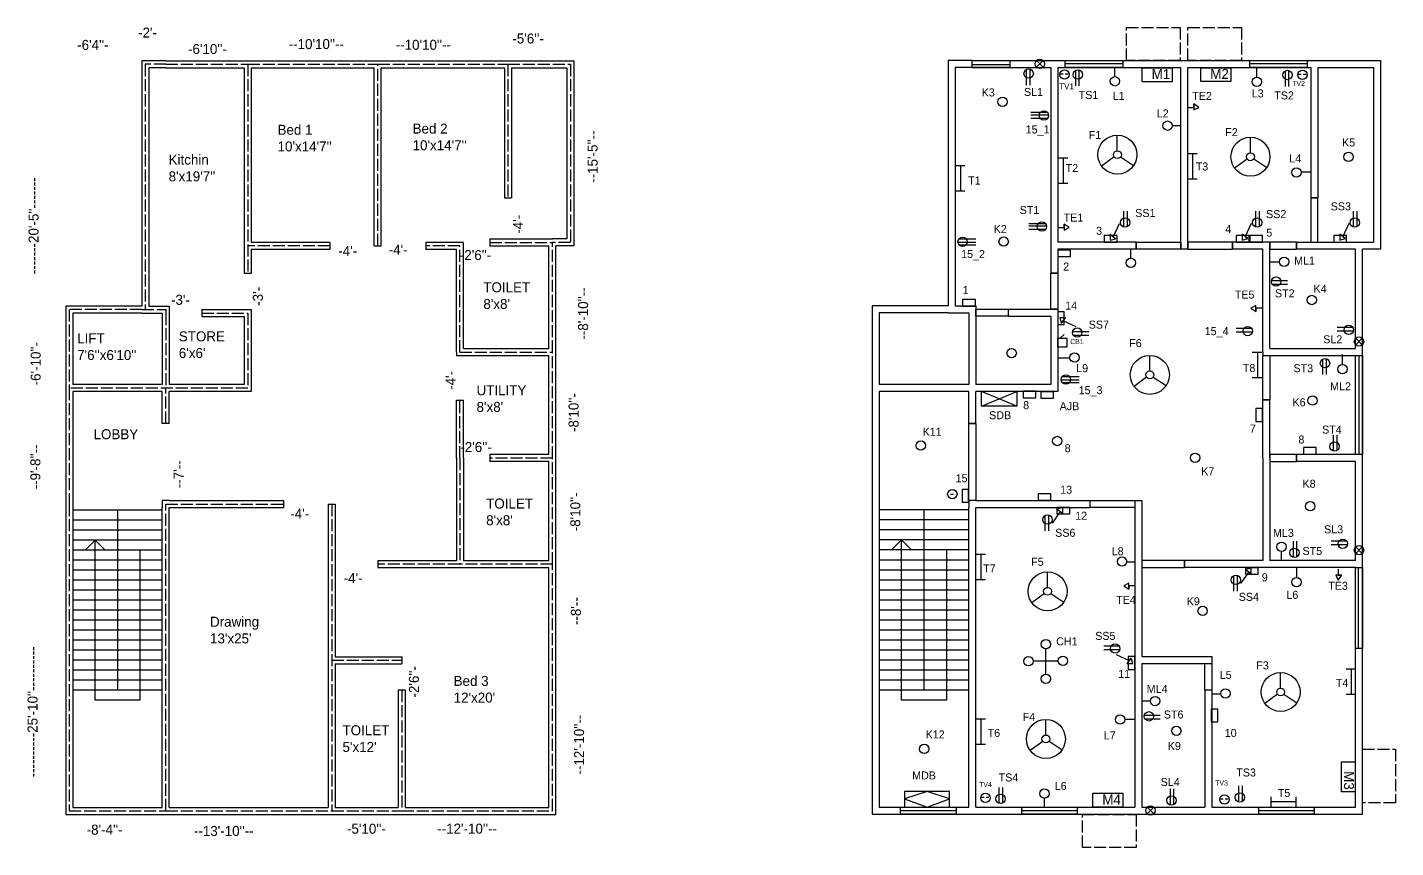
# Model space of a CAD drawing. Header units: inches. Extents: x 17 to 2693, y -1 to 827.
# Drawn here: x 17 to 1384, y 8 to 827 of the extents above; entities that cross this region are included whole.
import ezdxf

# ---------------------------------------------------------------- set-up
doc = ezdxf.new("R2010")
doc.units = ezdxf.units.IN
doc.header["$MEASUREMENT"] = 0
doc.linetypes.add('ACAD_ISO02W100', pattern=[15, 12, -3])

msp = doc.modelspace()

# ---------------------------------------------------------------- linework, layer by layer
for p, q in [((155, 793.9), (131, 793.9)), ((131, 793.9), (131, 548.9)), ((155, 793.9), (237, 793.9)), ((237, 793.9), (367, 793.9)), ((367, 793.9), (497, 793.9)), ((497, 793.9), (563, 793.9)), ((563, 793.9), (563, 608.9)), ((961.2, 794.1), (937.2, 794.1)), ((937.2, 794.1), (937.2, 549.1)), ((961.2, 794.1), (1043.2, 794.1)), ((1025.4, 787.5), (1032, 794.1)), ((1032, 787.5), (1025.4, 794.1)), ((1043.2, 794.1), (1173.2, 794.1)), ((1173.2, 794.1), (1303.2, 794.1)), ((1303.2, 794.1), (1369.2, 794.1)), ((1369.2, 794.1), (1369.4, 605.6)), ((155, 786.9), (138, 786.9)), ((138, 786.9), (138, 548.9)), ((155, 786.9), (233.5, 786.9)), ((233.5, 786.9), (233.5, 581.4)), ((240.5, 786.9), (363.5, 786.9)), ((240.5, 786.9), (240.5, 612.4)), ((363.5, 608.9), (363.5, 786.9)), ((370.5, 786.9), (493.5, 786.9)), ((370.5, 608.9), (370.5, 786.9)), ((493.5, 786.9), (493.5, 656.9)), ((500.5, 786.9), (556, 786.9)), ((500.5, 786.9), (500.5, 656.9)), ((556, 786.9), (556, 615.9)), ((961.2, 787.1), (944.2, 787.1)), ((944.2, 787.1), (944.2, 549.1)), ((961.2, 787.1), (1039.7, 787.1)), ((1015.2, 785.2), (1015.2, 769.7)), ((1018.8, 785.7), (1018.8, 769.7)), ((1039.7, 787.1), (1039.7, 581.6)), ((1046.7, 787.1), (1169.7, 787.1)), ((1046.7, 787.1), (1046.7, 612.6)), ((1049.5, 780.8), (1052.2, 780.8)), ((1054.2, 780.8), (1057.1, 780.8)), ((1064.4, 784.2), (1064.4, 768.8)), ((1067.9, 784.7), (1067.9, 768.8)), ((1103.8, 778.1), (1103.8, 786.6)), ((1169.7, 605.6), (1169.7, 787.1)), ((1176.7, 787.1), (1299.7, 787.1)), ((1176.7, 605.6), (1176.7, 787.1)), ((1245.8, 777.6), (1245.8, 786.1)), ((1273.9, 783.7), (1273.9, 768.3)), ((1277.4, 784.2), (1277.4, 768.3)), ((1287.4, 780.5), (1290.1, 780.5)), ((1292.1, 780.5), (1294.9, 780.5)), ((1299.7, 787.1), (1299.7, 657.1)), ((1306.7, 787.1), (1362.2, 787.1)), ((1306.7, 787.1), (1306.7, 657.1)), ((1362.2, 787.1), (1362.2, 612.6)), ((1019.6, 742.6), (1036.1, 742.6)), ((1037.4, 739.7), (1019.6, 739.7)), ((1176.6, 747.3), (1182.6, 747.3)), ((1182.6, 747.3), (1182.6, 750.8)), ((1182.6, 750.8), (1182.6, 744.8)), ((1187.6, 747.3), (1182.6, 750.8)), ((1182.6, 744.8), (1187.6, 747.3)), ((1036.5, 736.4), (1019.6, 736.4)), ((1161.1, 729.1), (1169.6, 729.1)), ((1106.2, 704), (1106.2, 719.6)), ((1239.2, 702), (1239.2, 717.5)), ((1103.1, 697.8), (1090.5, 688.6)), ((1109.5, 697.9), (1122.5, 689.3)), ((1185.9, 701), (1176.2, 701)), ((1181.4, 701.4), (1181.4, 675.8)), ((953.9, 689), (944.2, 689)), ((949.4, 689.3), (949.4, 663.8)), ((1056.7, 696.7), (1046.9, 696.7)), ((1052.2, 697), (1052.2, 671.5)), ((1236.1, 695.7), (1223.5, 686.6)), ((1242.6, 695.8), (1255.5, 687.2)), ((1056.7, 671.4), (1046.9, 671.4)), ((1185.9, 675.7), (1176.2, 675.7)), ((1289.9, 682.8), (1299.9, 682.8)), ((493.5, 656.9), (500.5, 656.9)), ((953.9, 663.7), (944.2, 663.7)), ((1299.7, 657.1), (1306.7, 657.1)), ((1112.8, 627.7), (1112.8, 643.6)), ((1116.4, 628.2), (1116.4, 643.6)), ((1244.8, 627.8), (1244.8, 643.8)), ((1248.4, 628.4), (1248.4, 643.8)), ((1342.3, 627.8), (1342.3, 643.8)), ((1345.9, 628.4), (1345.9, 643.8)), ((1017.6, 631.5), (1034.1, 631.5)), ((1053.1, 627.3), (1053.1, 630.8)), ((1053.1, 630.8), (1053.1, 624.8)), ((1058.1, 627.3), (1053.1, 630.8)), ((1108, 631.1), (1102, 618.1)), ((1240, 631.3), (1234, 618.3)), ((1337.5, 631.3), (1331.5, 618.3)), ((479, 615.9), (541.5, 615.9)), ((479, 615.9), (479, 608.9)), ((556, 615.9), (541.5, 615.9)), ((947.9, 616), (964.8, 616)), ((1035.5, 628.7), (1017.6, 628.7)), ((1034.5, 625.4), (1017.6, 625.4)), ((1047.1, 627.3), (1053.1, 627.3)), ((1053.1, 624.8), (1058.1, 627.3)), ((1104.5, 616.1), (1099, 620.5)), ((1099, 620.5), (1099, 614.6)), ((1099, 614.6), (1104.5, 616.1)), ((1102, 618.1), (1104.5, 616.1)), ((1236.5, 616.3), (1231, 620.7)), ((1231, 620.7), (1231, 614.8)), ((1231, 614.8), (1236.5, 616.3)), ((1234, 618.3), (1236.5, 616.3)), ((1334, 616.3), (1328.5, 620.7)), ((1328.5, 620.7), (1328.5, 614.8)), ((1328.5, 614.8), (1334, 616.3)), ((1331.5, 618.3), (1334, 616.3)), ((319, 612.4), (240.5, 612.4)), ((240.5, 605.4), (240.5, 581.4)), ((319, 605.4), (240.5, 605.4)), ((319, 612.4), (319, 605.4)), ((363.5, 608.9), (370.5, 608.9)), ((449, 612.4), (415, 612.4)), ((415, 612.4), (415, 605.4)), ((445.5, 605.4), (415, 605.4)), ((445.5, 502.9), (445.5, 605.4)), ((452.5, 612.4), (449, 612.4)), ((452.5, 608.9), (452.5, 612.4)), ((452.5, 506.4), (452.5, 608.9)), ((479, 608.9), (538, 608.9)), ((538, 506.4), (538, 608.9)), ((541.5, 608.9), (541.5, 612.4)), ((545, 502.9), (545, 608.9)), ((563, 608.9), (545, 608.9)), ((946.9, 612.7), (964.8, 612.7)), ((964.8, 609.8), (948.3, 609.8)), ((1125.2, 612.6), (1046.7, 612.6)), ((1046.7, 605.6), (1046.7, 581.6)), ((1125.2, 605.6), (1046.7, 605.6)), ((1119.6, 596.8), (1119.6, 605.3)), ((1125.2, 612.6), (1125.2, 605.6)), ((1176.7, 605.6), (1169.7, 605.6)), ((1255.2, 612.6), (1221.2, 612.6)), ((1221.2, 612.6), (1221.2, 605.6)), ((1251.7, 605.6), (1221.2, 605.6)), ((1251.7, 503.1), (1251.7, 605.6)), ((1258.7, 612.6), (1255.2, 612.6)), ((1258.7, 609.1), (1258.7, 612.6)), ((1258.7, 506.6), (1258.7, 609.1)), ((1285.2, 612.6), (1362.2, 612.6)), ((1285.2, 612.6), (1285.2, 605.6)), ((1344.2, 605.6), (1285.2, 605.6)), ((1344.2, 506.6), (1344.2, 605.6)), ((1351.2, 503.1), (1351.2, 605.6)), ((1369.4, 605.6), (1351.2, 605.6)), ((1268.1, 592.8), (1259.1, 592.8)), ((240.5, 581.4), (233.5, 581.4)), ((1046.7, 581.6), (1039.7, 581.6)), ((1260.3, 574.4), (1276.3, 574.4)), ((1260.9, 570.8), (1276.3, 570.8)), ((131, 548.9), (55, 548.9)), ((55, 548.9), (55, 466.9)), ((138, 548.9), (155, 548.9)), ((155, 548.9), (158.5, 548.9)), ((158.5, 548.9), (158.5, 541.9)), ((937.2, 549.1), (861.2, 549.1)), ((861.2, 549.1), (861.2, 467.1)), ((944.2, 549.1), (961.2, 549.1)), ((961.2, 549.1), (964.7, 549.1)), ((964.7, 549.1), (964.7, 542.1)), ((1244.6, 549.3), (1239.6, 546.8)), ((1244.6, 543.3), (1244.6, 549.3)), ((131, 541.9), (62, 541.9)), ((62, 541.9), (62, 470.4)), ((131, 541.9), (151.5, 541.9)), ((151.5, 541.9), (151.5, 470.4)), ((155, 545.4), (155, 541.9)), ((158.5, 541.9), (158.5, 470.4)), ((191, 545.4), (237, 545.4)), ((191, 545.4), (191, 538.4)), ((191, 538.4), (233.5, 538.4)), ((233.5, 538.4), (233.5, 470.4)), ((237, 545.4), (240.5, 545.4)), ((240.5, 545.4), (240.5, 466.9)), ((937.2, 542.1), (868.2, 542.1)), ((868.2, 542.1), (868.2, 470.6)), ((937.2, 542.1), (957.7, 542.1)), ((957.7, 542.1), (957.7, 470.6)), ((964.7, 542.1), (964.7, 470.6)), ((997.2, 545.6), (1043.2, 545.6)), ((997.2, 545.6), (997.2, 538.6)), ((997.2, 538.6), (1039.7, 538.6)), ((1039.7, 538.6), (1039.7, 470.6)), ((1043.2, 545.6), (1046.7, 545.6)), ((1046.7, 545.6), (1046.7, 467.1)), ((1054.5, 537.2), (1048.6, 537.2)), ((1048.6, 537.2), (1050.1, 531.7)), ((1050.1, 531.7), (1054.5, 537.2)), ((1052.1, 534.2), (1050.1, 531.7)), ((1065.1, 528.2), (1052.1, 534.2)), ((1239.6, 546.8), (1244.6, 543.3)), ((1250.6, 546.8), (1244.6, 546.8)), ((1244.6, 546.8), (1244.6, 543.3)), ((1049.1, 516.8), (1053.1, 520.3)), ((1061.6, 523.4), (1077.6, 523.4)), ((1062.2, 519.8), (1077.6, 519.8)), ((1240.6, 526.4), (1225.1, 526.4)), ((1241.1, 522.8), (1225.1, 522.8)), ((1341.5, 527.4), (1326.1, 527.4)), ((1342.1, 523.8), (1326.1, 523.8)), ((452.5, 506.4), (538, 506.4)), ((1258.7, 506.6), (1344.2, 506.6)), ((1344.5, 510.1), (1351.1, 516.7)), ((1351.1, 510.1), (1344.5, 516.7)), ((445.5, 502.9), (445.5, 499.4)), ((445.5, 499.4), (449, 499.4)), ((449, 499.4), (538, 499.4)), ((538, 400.4), (538, 499.4)), ((545, 396.9), (545, 502.9)), ((1059.1, 496.9), (1046.6, 496.9)), ((1138.6, 484), (1138.6, 499.5)), ((1250.8, 502.4), (1241.1, 502.4)), ((1246.3, 502.7), (1246.3, 477.2)), ((1251.7, 503.1), (1251.7, 499.6)), ((1251.7, 499.6), (1255.2, 499.6)), ((1255.2, 499.6), (1344.2, 499.6)), ((1311.4, 495.7), (1311.4, 480.3)), ((1314.9, 496.2), (1314.9, 480.3)), ((1331.2, 490.3), (1331.2, 500.4)), ((1344.2, 400.6), (1344.2, 499.6)), ((1347.6, 499.6), (1347.6, 400.6)), ((1351.2, 397.1), (1351.2, 503.1)), ((55, 466.9), (55, 350.9)), ((151.5, 470.4), (62, 470.4)), ((233.5, 470.4), (158.5, 470.4)), ((240.5, 466.9), (240.5, 463.4)), ((861.2, 467.1), (861.2, 351.1)), ((957.7, 470.6), (868.2, 470.6)), ((1039.7, 470.6), (964.7, 470.6)), ((1046.7, 467.1), (1046.7, 463.6)), ((1050.2, 475), (1068, 475)), ((1051.1, 478.3), (1068, 478.3)), ((1068, 472.1), (1051.5, 472.1)), ((1135.5, 477.7), (1122.9, 468.6)), ((1142, 477.9), (1155, 469.3)), ((1250.8, 477.1), (1241.1, 477.1)), ((62, 463.4), (62, 350.9)), ((151.5, 463.4), (62, 463.4)), ((151.5, 431.4), (151.5, 463.4)), ((237, 463.4), (158.5, 463.4)), ((158.5, 431.4), (158.5, 463.4)), ((240.5, 463.4), (237, 463.4)), ((445.5, 396.9), (445.5, 454.9)), ((445.5, 454.9), (452.5, 454.9)), ((452.5, 396.9), (452.5, 454.9)), ((868.2, 463.6), (868.2, 351.1)), ((957.7, 463.6), (868.2, 463.6)), ((957.7, 431.6), (957.7, 463.6)), ((1043.2, 463.6), (964.7, 463.6)), ((964.7, 431.6), (964.7, 463.6)), ((970.6, 448.8), (1005.6, 463.6)), ((1005.6, 448.8), (970.6, 463.6)), ((1046.7, 463.6), (1043.2, 463.6)), ((1251.7, 397.1), (1251.7, 455.1)), ((1251.7, 455.1), (1258.7, 455.1)), ((1258.7, 397.1), (1258.7, 455.1)), ((158.5, 431.4), (151.5, 431.4)), ((964.7, 431.6), (957.7, 431.6)), ((1322.2, 403.9), (1322.2, 419.9)), ((1325.8, 404.5), (1325.8, 419.9)), ((445.5, 396.9), (445.5, 294.4)), ((452.5, 396.9), (452.5, 294.4)), ((538, 400.4), (479, 400.4)), ((479, 400.4), (479, 393.4)), ((545, 290.9), (545, 396.9)), ((1251.7, 397.1), (1251.7, 294.6)), ((1258.7, 397.1), (1258.7, 294.6)), ((1344.2, 400.6), (1285.2, 400.6)), ((1285.2, 400.6), (1285.2, 393.6)), ((1351.2, 291.1), (1351.2, 397.1)), ((538, 393.4), (479, 393.4)), ((538, 294.4), (538, 393.4)), ((1344.2, 393.6), (1285.2, 393.6)), ((1344.2, 294.6), (1344.2, 393.6)), ((939.6, 360.8), (942.6, 360.8)), ((55, 350.9), (55, 40.9)), ((62, 350.9), (62, 47.9)), ((151.5, 344.9), (62, 344.9)), ((106.7, 344.9), (106.7, 164.9)), ((158.5, 354.4), (151.5, 354.4)), ((151.5, 354.4), (151.5, 347.4)), ((151.5, 47.9), (151.5, 347.4)), ((151.5, 164.9), (151.5, 347.4)), ((158.5, 354.4), (273, 354.4)), ((158.5, 47.9), (158.5, 347.4)), ((158.5, 347.4), (273, 347.4)), ((273, 347.4), (273, 354.4)), ((317.5, 350.9), (317.5, 47.9)), ((317.5, 350.9), (324.5, 350.9)), ((324.5, 350.9), (324.5, 198.4)), ((861.2, 351.1), (861.2, 41.1)), ((868.2, 351.1), (868.2, 48.1)), ((957.7, 345.1), (868.2, 345.1)), ((912.9, 345.1), (912.9, 165.1)), ((964.7, 354.6), (957.7, 354.6)), ((957.7, 354.6), (957.7, 347.6)), ((957.7, 48.1), (957.7, 347.6)), ((957.7, 165.1), (957.7, 347.6)), ((964.7, 354.6), (1079.2, 354.6)), ((964.7, 48.1), (964.7, 347.6)), ((964.7, 347.6), (1079.2, 347.6)), ((1049, 343.7), (1041, 331.8)), ((1051.7, 347.4), (1046.2, 345.9)), ((1046.2, 345.9), (1051.7, 341.5)), ((1051.7, 341.5), (1051.7, 347.4)), ((1079.2, 347.6), (1079.2, 354.6)), ((1123.7, 354.6), (1123.7, 48.1)), ((1123.7, 354.6), (1130.7, 354.6)), ((1130.7, 354.6), (1130.7, 198.6)), ((151.5, 334.9), (62, 334.9)), ((957.7, 335.1), (868.2, 335.1)), ((1033.9, 339.5), (1033.9, 324.1)), ((1037.5, 340), (1037.5, 324.1)), ((151.5, 324.9), (62, 324.9)), ((151.5, 314.9), (62, 314.9)), ((84.4, 314.9), (74.4, 304.9)), ((84.4, 304.9), (84.4, 314.9)), ((84.4, 314.9), (94.5, 304.9)), ((957.7, 325.1), (868.2, 325.1)), ((957.7, 315.1), (868.2, 315.1)), ((890.5, 315.1), (880.5, 305.1)), ((890.5, 305.1), (890.5, 315.1)), ((890.5, 315.1), (900.6, 305.1)), ((151.5, 304.9), (62, 304.9)), ((84.4, 154.9), (84.4, 304.9)), ((129.1, 304.9), (129.1, 154.9)), ((957.7, 305.1), (868.2, 305.1)), ((890.5, 155.1), (890.5, 305.1)), ((935.3, 305.1), (935.3, 155.1)), ((1270.1, 303.9), (1270.1, 294.7)), ((1282.2, 297.9), (1282.2, 313.9)), ((1285.8, 298.5), (1285.8, 313.9)), ((1335.6, 313.9), (1320.1, 313.9)), ((1336.1, 310.3), (1320.1, 310.3)), ((1344.5, 301.6), (1351.1, 308.2)), ((1351.1, 301.6), (1344.5, 308.2)), ((151.5, 294.9), (62, 294.9)), ((445.5, 294.4), (367, 294.4)), ((367, 294.4), (367, 287.4)), ((449, 287.4), (367, 287.4)), ((538, 287.4), (449, 287.4)), ((538, 294.4), (452.5, 294.4)), ((538, 194.9), (538, 287.4)), ((545, 194.9), (545, 290.9)), ((957.7, 295.1), (868.2, 295.1)), ((974.3, 300.5), (964.6, 300.5)), ((969.8, 300.9), (969.8, 275.3)), ((1115.6, 293.3), (1123.6, 293.3)), ((1251.7, 294.6), (1173.2, 294.6)), ((1173.2, 294.6), (1173.2, 287.6)), ((1255.2, 287.6), (1173.2, 287.6)), ((1344.2, 287.6), (1255.2, 287.6)), ((1344.2, 294.6), (1258.7, 294.6)), ((1285.5, 277.5), (1285.5, 287.6)), ((1344.2, 195.1), (1344.2, 287.6)), ((1351.2, 195.1), (1351.2, 291.1)), ((151.5, 284.9), (62, 284.9)), ((151.5, 274.9), (62, 274.9)), ((957.7, 285.1), (868.2, 285.1)), ((957.7, 275.1), (868.2, 275.1)), ((974.3, 275.3), (964.6, 275.3)), ((1036.4, 267.7), (1036.4, 283.3)), ((1222.4, 279.2), (1222.4, 263.8)), ((1225.9, 279.7), (1225.9, 263.8)), ((1237.5, 283.4), (1229.4, 271.5)), ((1240.1, 287.1), (1234.6, 285.6)), ((1234.6, 285.6), (1240.1, 281.2)), ((1240.1, 281.2), (1240.1, 287.1)), ((1330.6, 279.8), (1324.6, 279.8)), ((1324.6, 279.8), (1327.1, 274.8)), ((1327.1, 285.8), (1327.1, 279.8)), ((1327.1, 279.8), (1330.6, 279.8)), ((1327.1, 274.8), (1330.6, 279.8)), ((151.5, 264.9), (62, 264.9)), ((957.7, 265.1), (868.2, 265.1)), ((1033.3, 261.5), (1020.7, 252.4)), ((1039.8, 261.6), (1052.7, 253)), ((1117.6, 271.8), (1112.6, 269.3)), ((1112.6, 269.3), (1117.6, 265.8)), ((1117.6, 265.8), (1117.6, 271.8)), ((1123.6, 269.3), (1117.6, 269.3)), ((1117.6, 269.3), (1117.6, 265.8)), ((151.5, 254.9), (62, 254.9)), ((957.7, 255.1), (868.2, 255.1)), ((151.5, 244.9), (62, 244.9)), ((151.5, 234.9), (62, 234.9)), ((957.7, 245.1), (868.2, 245.1)), ((957.7, 235.1), (868.2, 235.1)), ((151.5, 224.9), (62, 224.9)), ((957.7, 225.1), (868.2, 225.1)), ((151.5, 214.9), (62, 214.9)), ((957.7, 215.1), (868.2, 215.1)), ((1034.7, 181.3), (1034.7, 206.3)), ((1108.1, 209), (1092.7, 209)), ((1108.6, 205.5), (1092.7, 205.5)), ((151.5, 204.9), (62, 204.9)), ((151.5, 194.9), (62, 194.9)), ((324.5, 198.4), (391, 198.4)), ((391, 198.4), (391, 191.4)), ((538, 47.9), (538, 194.9)), ((545, 40.9), (545, 194.9)), ((957.7, 205.1), (868.2, 205.1)), ((957.7, 195.1), (868.2, 195.1)), ((1047.2, 193.9), (1022.2, 193.9)), ((1105.2, 200.6), (1118.2, 194.6)), ((1120.2, 197.1), (1115.8, 191.6)), ((1115.8, 191.6), (1121.7, 191.6)), ((1118.2, 194.6), (1120.2, 197.1)), ((1121.7, 191.6), (1120.2, 197.1)), ((1130.7, 198.6), (1200.7, 198.6)), ((1130.7, 191.6), (1130.7, 48.1)), ((1130.7, 191.6), (1200.7, 191.6)), ((1200.7, 198.6), (1200.7, 191.6)), ((1344.2, 48.1), (1344.2, 195.1)), ((1351.2, 41.1), (1351.2, 195.1)), ((151.5, 184.9), (62, 184.9)), ((324.5, 191.4), (324.5, 47.9)), ((324.5, 191.4), (391, 191.4)), ((957.7, 185.1), (868.2, 185.1)), ((1269.4, 167.2), (1269.4, 182.7)), ((1344.5, 186.1), (1334.8, 186.1)), ((1340, 186.4), (1340, 160.9)), ((151.5, 174.9), (62, 174.9)), ((151.5, 164.9), (62, 164.9)), ((387.5, 164.9), (387.5, 47.9)), ((394.5, 164.9), (387.5, 164.9)), ((394.5, 164.9), (394.5, 47.9)), ((957.7, 175.1), (868.2, 175.1)), ((957.7, 165.1), (868.2, 165.1)), ((1193.7, 165.1), (1193.7, 48.1)), ((1200.7, 165.1), (1193.7, 165.1)), ((1200.7, 165.1), (1200.7, 48.1)), ((129.1, 154.9), (84.4, 154.9)), ((935.3, 155.1), (890.5, 155.1)), ((1139.4, 154), (1130.8, 154)), ((1209.6, 161.1), (1200.7, 161.1)), ((1266.3, 160.9), (1253.7, 151.8)), ((1272.7, 161), (1285.7, 152.4)), ((1344.5, 160.8), (1334.8, 160.8)), ((1133.3, 140), (1149.2, 140)), ((974.3, 136.1), (964.6, 136.1)), ((969.8, 136.4), (969.8, 110.9)), ((1034.7, 120.2), (1034.7, 135.7)), ((1113.6, 135.9), (1123.6, 135.9)), ((1133.8, 136.5), (1149.2, 136.5)), ((974.3, 110.8), (964.6, 110.8)), ((1031.6, 113.9), (1019, 104.8)), ((1038.1, 114.1), (1051.1, 105.5)), ((1227.7, 53.4), (1227.7, 69.4)), ((1231.3, 54), (1231.3, 69.4)), ((916.1, 63.8), (893.6, 56.3)), ((893.6, 56.3), (916.1, 48.1)), ((938.6, 56.3), (916.1, 63.8)), ((916.1, 48.1), (938.6, 56.3)), ((970.4, 58), (973.1, 58)), ((975.1, 58), (977.9, 58)), ((988.2, 51.9), (988.2, 67.9)), ((991.8, 52.5), (991.8, 67.9)), ((1033.2, 57.1), (1033.2, 48)), ((1159.2, 50.4), (1159.2, 66.4)), ((1162.8, 51), (1162.8, 66.4)), ((1209.4, 56.5), (1212.1, 56.5)), ((1214.1, 56.5), (1216.9, 56.5)), ((1259.6, 58.3), (1259.6, 48.6)), ((1284.8, 58.3), (1284.8, 48.6)), ((62, 47.9), (151.5, 47.9)), ((158.5, 47.9), (317.5, 47.9)), ((324.5, 47.9), (387.5, 47.9)), ((394.5, 47.9), (538, 47.9)), ((861.2, 41.1), (961.2, 41.1)), ((868.2, 48.1), (957.7, 48.1)), ((961.2, 41.1), (1127.2, 41.1)), ((964.7, 48.1), (1123.7, 48.1)), ((1127.2, 41.1), (1197.2, 41.1)), ((1130.7, 48.1), (1193.7, 48.1)), ((1136, 41.6), (1142.6, 48.2)), ((1142.6, 41.6), (1136, 48.2)), ((1197.2, 41.1), (1351.2, 41.1)), ((1200.7, 48.1), (1344.2, 48.1)), ((1259.2, 53.8), (1284.8, 53.8)), ((55, 40.9), (155, 40.9)), ((155, 40.9), (321, 40.9)), ((321, 40.9), (391, 40.9)), ((391, 40.9), (545, 40.9))]:
    msp.add_line(p, q)
at = {"linetype": 'ACAD_ISO02W100'}
for p, q in [((155, 790.4), (134.5, 790.4)), ((134.5, 790.4), (134.5, 545.4)), ((155, 790.4), (237, 790.4)), ((237, 790.4), (367, 790.4)), ((237, 790.4), (237, 581.4)), ((367, 790.4), (497, 790.4)), ((367, 608.9), (367, 790.4)), ((497, 790.4), (559.5, 790.4)), ((497, 790.4), (497, 656.9)), ((559.5, 790.4), (559.5, 612.4)), ((319, 608.9), (237, 608.9)), ((449, 608.9), (415, 608.9)), ((449, 502.9), (449, 608.9)), ((479, 612.4), (541.5, 612.4)), ((559.5, 612.4), (541.5, 612.4)), ((541.5, 502.9), (541.5, 608.9)), ((131, 545.4), (58.5, 545.4)), ((58.5, 545.4), (58.5, 466.9)), ((131, 545.4), (155, 545.4)), ((155, 541.9), (155, 466.9)), ((191, 541.9), (237, 541.9)), ((237, 541.9), (237, 466.9)), ((449, 502.9), (541.5, 502.9)), ((541.5, 396.9), (541.5, 502.9)), ((58.5, 466.9), (58.5, 350.9)), ((237, 466.9), (58.5, 466.9)), ((155, 431.4), (155, 466.9)), ((449, 396.9), (449, 454.9)), ((449, 396.9), (449, 290.9)), ((541.5, 396.9), (479, 396.9)), ((541.5, 290.9), (541.5, 396.9)), ((58.5, 350.9), (58.5, 44.4)), ((155, 44.4), (155, 350.9)), ((155, 350.9), (273, 350.9)), ((321, 350.9), (321, 44.4)), ((449, 290.9), (367, 290.9)), ((541.5, 290.9), (449, 290.9)), ((541.5, 194.9), (541.5, 290.9)), ((321, 194.9), (391, 194.9)), ((541.5, 44.4), (541.5, 194.9)), ((391, 164.9), (391, 44.4)), ((58.5, 44.4), (155, 44.4)), ((155, 44.4), (321, 44.4)), ((321, 44.4), (391, 44.4)), ((391, 44.4), (541.5, 44.4))]:
    msp.add_line(p, q, dxfattribs=at)
at = {"color": 3}
for p, q in [((961.2, 790.2), (998.9, 790.2)), ((1111.6, 790.8), (1054.2, 790.8)), ((1296, 790.8), (1238.6, 790.8)), ((1347.1, 287.6), (1347.1, 206.8)), ((889.6, 44.8), (945.1, 44.8)), ((1010.6, 44.8), (1066.1, 44.8)), ((1247.6, 44.8), (1303.1, 44.8))]:
    msp.add_line(p, q, dxfattribs=at)
at = {"linetype": 'ACAD_ISO02W100'}
for points in [[(1168.9, 794.1), (1115.3, 794.1), (1115.3, 827.3), (1168.9, 827.3)], [(1230.3, 794.1), (1176.7, 794.1), (1176.7, 827.3), (1230.3, 827.3)], [(1384.4, 106.1), (1384.4, 52.4), (1351.2, 52.4), (1351.2, 106.1)], [(1124.9, 7.7), (1071.3, 7.7), (1071.3, 40.9), (1124.9, 40.9)]]:
    msp.add_lwpolyline(points, close=True, dxfattribs=at)
at = {"color": 3}
for points in [[(961.2, 794.1), (998.9, 794.1), (998.9, 787.1), (961.2, 787.1)], [(1054.2, 794.1), (1111.6, 794.1), (1111.6, 787.1), (1054.2, 787.1)], [(1238.6, 794.1), (1296, 794.1), (1296, 787.1), (1238.6, 787.1)], [(1344.2, 287.6), (1351.2, 287.6), (1351.2, 206.8), (1344.2, 206.8)], [(889.6, 48.1), (945.1, 48.1), (945.1, 41.1), (889.6, 41.1)], [(1010.6, 48.1), (1066.1, 48.1), (1066.1, 41.1), (1010.6, 41.1)], [(1247.6, 48.1), (1303.1, 48.1), (1303.1, 41.1), (1247.6, 41.1)]]:
    msp.add_lwpolyline(points, close=True, dxfattribs=at)
for points in [[(1131.1, 786.9), (1161, 786.9), (1161, 773), (1131.1, 773)], [(1189.6, 787), (1219.6, 787), (1219.6, 773.2), (1189.6, 773.2)], [(1046.6, 530.3), (1053.1, 530.3), (1053.1, 543.1), (1046.6, 543.1)], [(1046.6, 516.8), (1055.6, 516.8), (1055.6, 507.8), (1046.6, 507.8)], [(1344.2, 499.6), (1351.2, 499.6), (1351.2, 400.6), (1344.2, 400.6)], [(970.6, 463.8), (1005.6, 463.8), (1005.6, 448.8), (970.6, 448.8)], [(1344.1, 93.5), (1344.1, 63.6), (1330.2, 63.6), (1330.2, 93.5)], [(893.6, 48.1), (938.6, 48.1), (938.6, 63.8), (893.6, 63.8)], [(1081.8, 62), (1111.7, 62), (1111.7, 48.2), (1081.8, 48.2)]]:
    msp.add_lwpolyline(points, close=True)
at = {"color": 56}
for points in [[(1306.7, 657.1), (1299.7, 657.1), (1299.7, 612.6), (1306.7, 612.6)], [(1125.2, 612.6), (1169.7, 612.6), (1169.7, 605.6), (1125.2, 605.6)], [(1221.2, 612.6), (1176.7, 612.6), (1176.7, 605.6), (1221.2, 605.6)], [(1285.2, 612.6), (1258.7, 612.6), (1258.7, 605.6), (1285.2, 605.6)], [(1039.7, 581.6), (1046.7, 581.6), (1046.7, 545.6), (1039.7, 545.6)], [(997.2, 538.6), (964.7, 538.6), (964.7, 545.6), (997.2, 545.6)], [(1251.7, 499.6), (1258.7, 499.6), (1258.7, 455.1), (1251.7, 455.1)], [(1012.1, 463.8), (1012.1, 457.3), (1024.9, 457.3), (1024.9, 463.8)], [(957.7, 431.6), (964.7, 431.6), (964.7, 354.6), (957.7, 354.6)], [(1285.2, 400.6), (1258.7, 400.6), (1258.7, 393.6), (1285.2, 393.6)], [(1079.2, 354.6), (1123.7, 354.6), (1123.7, 347.6), (1079.2, 347.6)], [(1173.2, 294.6), (1130.7, 294.6), (1130.7, 287.6), (1173.2, 287.6)], [(1200.7, 165.1), (1193.7, 165.1), (1193.7, 191.6), (1200.7, 191.6)]]:
    msp.add_lwpolyline(points, close=True, dxfattribs=at)
at = {"color": 252}
for points in [[(1105.9, 612.6), (1105.9, 619.2), (1093.1, 619.2), (1093.1, 612.6)], [(1237.9, 612.8), (1237.9, 619.3), (1225.1, 619.3), (1225.1, 612.8)], [(1251.4, 612.8), (1251.4, 619.3), (1238.6, 619.3), (1238.6, 612.8)], [(1335.4, 612.8), (1335.4, 619.3), (1322.6, 619.3), (1322.6, 612.8)], [(1046.6, 604.8), (1046.6, 598.3), (1059.4, 598.3), (1059.4, 604.8)], [(951.6, 555.3), (951.6, 548.8), (964.4, 548.8), (964.4, 555.3)], [(1244.7, 433.6), (1251.2, 433.6), (1251.2, 446.4), (1244.7, 446.4)], [(1305.1, 401), (1305.1, 407.6), (1292.3, 407.6), (1292.3, 401)], [(951, 352.8), (957.5, 352.8), (957.5, 365.6), (951, 365.6)], [(1027.1, 361.3), (1027.1, 354.8), (1039.9, 354.8), (1039.9, 361.3)], [(1045.8, 347.7), (1045.8, 341.2), (1058.6, 341.2), (1058.6, 347.7)], [(1234.2, 287.4), (1234.2, 280.9), (1247, 280.9), (1247, 287.4)], [(1123.7, 198.6), (1117.1, 198.6), (1117.1, 185.8), (1123.7, 185.8)], [(1200.1, 133.3), (1206.7, 133.3), (1206.7, 146.1), (1200.1, 146.1)]]:
    msp.add_lwpolyline(points, close=True, dxfattribs=at)
at = {"color": 4}
msp.add_lwpolyline([(1029.6, 463.3), (1029.6, 456.8), (1042.4, 456.8), (1042.4, 463.3)], close=True, dxfattribs=at)
for centre, radius in [((1028.7, 790.8), 4.68), ((1017.6, 781.2), 4.68), ((1053.4, 780.2), 4.68), ((1066.8, 780.2), 4.68), ((1276.3, 779.7), 4.68), ((1291.3, 779.9), 4.68), ((1103.8, 773.4), 4.68), ((1245.8, 772.9), 4.68), ((991.5, 753), 4.68), ((1032.8, 739.3), 4.68), ((1156.4, 729.1), 4.68), ((1106.3, 700.1), 19.5), ((1239.3, 698), 19.5), ((1106.3, 700.1), 3.93), ((1239.3, 698), 3.93), ((1337.3, 697.9), 4.68), ((1285.3, 682.4), 4.68), ((1030.8, 628.2), 4.68), ((1114, 632.2), 4.68), ((1246, 632.3), 4.68), ((1343.5, 632.3), 4.68), ((951.6, 613.1), 4.68), ((992.6, 613.3), 4.68), ((1119.6, 592.1), 4.68), ((1272.9, 593.1), 4.68), ((1264.9, 573.3), 4.68), ((1300.6, 554.9), 4.68), ((1066.2, 522.3), 4.68), ((1236.6, 523.9), 4.68), ((1337.5, 525), 4.68), ((1000.6, 501.9), 4.68), ((1347.8, 513.4), 4.68), ((1063.5, 497.4), 4.68), ((1138.7, 480.1), 19.5), ((1313.8, 491.7), 4.68), ((1054.8, 475.4), 4.68), ((1138.7, 480.1), 3.93), ((1331.2, 485.8), 4.68), ((1301.3, 454.4), 4.68), ((909.7, 409.4), 4.68), ((1046.1, 414), 4.68), ((1323.3, 408.4), 4.68), ((1183.9, 397.3), 4.68), ((941.3, 360.9), 4.68), ((1299.1, 348.8), 4.68), ((1036.3, 335.5), 4.68), ((1331.6, 311.4), 4.68), ((1270.4, 308.3), 4.68), ((1283.3, 302.4), 4.68), ((1347.8, 304.9), 4.68), ((1110.9, 293.5), 4.68), ((1036.5, 263.8), 19.5), ((1224.8, 275.2), 4.68), ((1285.4, 273.1), 4.68), ((1036.5, 263.8), 3.93), ((1191.5, 244.3), 4.68), ((1034.8, 210.9), 4.68), ((1104.1, 206.6), 4.68), ((1017.3, 193.9), 4.68), ((1051.8, 194.4), 4.68), ((1034.8, 176.4), 4.68), ((1269.5, 163.2), 19.5), ((1214.2, 161.8), 4.68), ((1269.5, 163.2), 3.93), ((1143.9, 154.2), 4.68), ((1109, 135.6), 4.68), ((1137.8, 138.9), 4.68), ((1034.8, 116.3), 19.5), ((1165.2, 124.4), 4.68), ((913.2, 106.3), 4.68), ((1034.8, 116.3), 3.93), ((974.3, 57.4), 4.68), ((989.3, 56.4), 4.68), ((1033.3, 61.7), 4.68), ((1160.3, 54.9), 4.68), ((1213.3, 55.9), 4.68), ((1228.8, 57.9), 4.68), ((1139.3, 44.9), 4.68)]:
    msp.add_circle(centre, radius)

# ---------------------------------------------------------------- texts
at = {"char_height": 10, "attachment_point": 1}
for s, insert in [("-2'-", (127.4, 827.1)), ("-5'6''-", (501.5, 821.2)), ("-6'4''-", (66.5, 814.8)), ("-6'10''-", (177.3, 810.7)), ("--10'10''--", (277.9, 815.6)), ("--10'10''--", (384.9, 814.9)), ("-4'-", (327.5, 609)), ("-4'-", (377.9, 610.1)), ("-2'6''-", (449, 604.8)), ("-3'-", (160.3, 560.1)), ("-2'6''-", (449.5, 413)), ("-4'-", (279.5, 346.4)), ("-4'-", (332.9, 282)), ("-8'-4''-", (76, 30.7)), ("--13'-10''--", (183.2, 29.4)), ("-5'10''-", (336.2, 31.6)), ("--12'-10''--", (426.4, 31.7))]:
    msp.add_mtext(s, dxfattribs=dict(at, insert=insert))
at = {"color": 3, "width": 1.8, "attachment_point": 1}
for s, insert, char_height in [('M1', (1140.5, 785.6), 10), ('M2', (1199.1, 785.8), 10), ('15_1', (1014.6, 729.3), 8), ('15_2', (950.1, 604.8), 8), ('15_4', (1193.6, 527.8), 8)]:
    msp.add_mtext(s, dxfattribs=dict(at, insert=insert, char_height=char_height))
at = {"attachment_point": 1}
for s, insert, char_height, width in [('K3', (970.6, 766.3), 8, 1.8), ('SL1', (1012.9, 766.8), 8, 1.8), ('TS1', (1067.6, 763.8), 8, 1.8), ('L1', (1101.6, 762.8), 8, 1.8), ('TE2', (1181.1, 762.8), 8, 1.8), ('L3', (1240.6, 765.3), 8, 1.8), ('TS2', (1263.1, 763.3), 8, 1.8), ('L2', (1145.6, 745.3), 8, 1.8), ("Bed 1\\P10'x14'7''", (266.8, 730), 10, 59.816), ("Bed 2\\P10'x14'7''", (401.8, 731.2), 10, 59.816), ('F2', (1214.1, 726.6), 8, 1.8), ('F1', (1077.6, 723.8), 8, 1.8), ('K5', (1330.8, 716.3), 8, 1.8), ("Kitchin\\P8'x19'7''", (157.9, 700.1), 10, 40.533), ('L4', (1278.1, 700.3), 8, 1.8), ('T2', (1054.6, 690.8), 8, 1.8), ('T3', (1184.6, 692.3), 8, 1.8), ('T1', (957.1, 678.3), 8, 1.8), ('ST1', (1008.6, 648.8), 8, 1.8), ('SS1', (1124.1, 645.8), 8, 1.8), ('SS2', (1254.9, 644.7), 8, 1.8), ('SS3', (1319.5, 652.5), 8, 1.8), ('K2', (982.6, 629.8), 8, 1.8), ('TE1', (1052.6, 641.3), 8, 1.8), ('5', (1255.1, 626.2), 8, 1.8), ('ML1', (1282.9, 598.2), 8, 1.8), ("TOILET\\P8'x8'", (472.5, 572.6), 10, 40.533), ('TE5', (1223.6, 564.3), 8, 1.8), ('ST2', (1263.8, 565.6), 8, 1.8), ('K4', (1302.4, 570.2), 8, 1.8), ('{\\C1;14}', (1054.1, 553.3), 8, 1.8), ('SS7', (1077.6, 534.3), 8, 1.8), ("LIFT\\P7'6''x6'10''", (66.5, 521.6), 10, 40.533), ("STORE\\P6'x6'", (168.1, 523.6), 10, 40.533), ('{\\C4;CB1}', (1059.1, 515.8), 5, 1.8), ('F6', (1118.1, 515.8), 8, 1.8), ('SL2', (1312, 519.6), 8, 1.8), ('L9', (1065.1, 490.8), 8, 1.8), ('T8', (1231.7, 491), 8, 1.8), ('ST3', (1282.3, 490.7), 8, 1.8), ("UTILITY\\P8'x8'", (465.7, 469.7), 10, 40.533), ('{\\C3;15_3}', (1067.6, 468.8), 8, 1.8), ('ML2', (1318.9, 472.7), 8, 1.8), ('{\\C54;8}', (1012.1, 453.8), 8, 1.8), ('{\\C4;AJB}', (1048.6, 452.8), 8, 1.8), ('K6', (1281.3, 456.7), 8, 1.8), ('{\\C1;SDB}', (978.1, 443.8), 8, 1.8), ('LOBBY', (82.9, 425.8), 10, 40.533), ('K11', (911.6, 427.3), 8, 1.8), ('ST4', (1310.9, 429.4), 8, 1.8), ('8', (1053.6, 410.8), 8, 1.8), ('K7', (1190.1, 387.8), 8, 1.8), ('{\\C1;15}', (944.6, 380.8), 8, 1.8), ('{\\C1;13}', (1049.1, 369.3), 8, 1.8), ('K8', (1291.3, 375.3), 8, 1.8), ("TOILET\\P8'x8'", (475.3, 356.5), 10, 40.533), ('{\\C1;12}', (1064.1, 343.3), 8, 1.8), ('SL3', (1312.9, 329.7), 8, 1.8), ('SS6', (1044.1, 326.3), 8, 1.8), ('ML3', (1261.8, 326.2), 8, 1.8), ('L8', (1100.6, 307.8), 8, 1.8), ('ST5', (1291.3, 308.1), 8, 1.8), ('T7', (972.1, 290.8), 8, 1.8), ('F5', (1020.1, 297.3), 8, 1.8), ('SS4', (1227.6, 262.3), 8, 1.8), ('L6', (1275.2, 264.3), 8, 1.8), ('{\\C2;TE3}', (1317.1, 273.3), 8, 1.8), ('TE4', (1105.1, 259.3), 8, 1.8), ('K9', (1175.6, 257.8), 8, 1.8), ("Drawing\\P13'x25'", (199.3, 238.4), 10, 40.533), ('SS5', (1084.1, 223.3), 8, 1.8), ('CH1', (1045.1, 217.8), 8, 1.8), ('F3', (1245.1, 193.8), 8, 1.8), ("Bed 3\\P12'x20'", (442.8, 179.3), 10, 59.816), ('{\\C1;11}', (1107.1, 185.3), 8, 1.8), ('L5', (1208.6, 184.3), 8, 1.8), ('ML4', (1135.6, 170.3), 8, 1.8), ('T4', (1324.6, 176.3), 8, 1.8), ('F4', (1011.6, 142.3), 8, 1.8), ('ST6', (1152.7, 144.7), 8, 1.8), ("TOILET\\P5'x12'", (331.7, 130), 10, 40.533), ('K12', (914.6, 124.8), 8, 1.8), ('T6', (976.6, 126.3), 8, 1.8), ('L7', (1092.6, 123.8), 8, 1.8), ('{\\C1;10}', (1213.6, 126.3), 8, 1.8), ('K9', (1156.6, 113.3), 8, 1.8), ('{\\C1;MDB}', (901.1, 83.8), 8, 1.8), ('TS3', (1225.1, 86.8), 8, 1.8), ('{\\C4;TV4}', (968.1, 73.3), 5, 1.8), ('TS4', (987.6, 81.8), 8, 1.8), ('L6', (1043.6, 73.3), 8, 1.8), ('SL4', (1149.6, 77.3), 8, 1.8), ('{\\C4;TV3}', (1204.1, 74.8), 5, 1.8), ('{\\C3;M4}', (1091.2, 60.8), 10, 1.8), ('T5', (1266.6, 66.3), 8, 1.8)]:
    msp.add_mtext(s, dxfattribs=dict(at, insert=insert, char_height=char_height, width=width))
at = {"color": 4, "width": 1.8, "attachment_point": 1}
for s, insert, char_height in [('TV1', (1048.1, 771.3), 6), ('TV2', (1281.1, 773.8), 5)]:
    msp.add_mtext(s, dxfattribs=dict(at, insert=insert, char_height=char_height))
at = {"char_height": 10, "attachment_point": 1, "rotation": 90}
for s, insert in [("--15'-5''--", (576.7, 672)), ("-------20'-5''-------", (17.9, 580.7)), ("-4'-", (502.1, 621.1)), ("-3'-", (242.1, 549.1)), ("--8'-10''--", (567.2, 515.3)), ("-6'-10''-", (20, 469.6)), ("-4'-", (434.9, 465.1)), ("-8'10''-", (557.7, 423)), ("--9'-8''--", (19.7, 365.7)), ("--7'--", (162.9, 366.8)), ("-8'10''-", (559.4, 323.8)), ("--8'--", (560, 230.1)), ("----------25'-10''----------", (16.9, 77.9)), ("-2'6''-", (398.1, 157.7)), ("--12'-10''--", (563.2, 80.8))]:
    msp.add_mtext(s, dxfattribs=dict(at, insert=insert))
at = {"color": 1, "char_height": 8, "width": 1.8, "attachment_point": 1}
for s, insert in [('4', (1214.1, 629.8)), ('3', (1085, 628.1)), ('2', (1052.1, 592.3)), ('1', (951.6, 568.8)), ('7', (1238.7, 430.4)), ('8', (1287.2, 419.5)), ('9', (1250.6, 281.8))]:
    msp.add_mtext(s, dxfattribs=dict(at, insert=insert))
at = {"insert": (1342.8, 84.1), "char_height": 10, "width": 1.8, "attachment_point": 1, "rotation": 270}
msp.add_mtext('{\\C3;M3}', dxfattribs=at)

doc.saveas('drawing.dxf')
